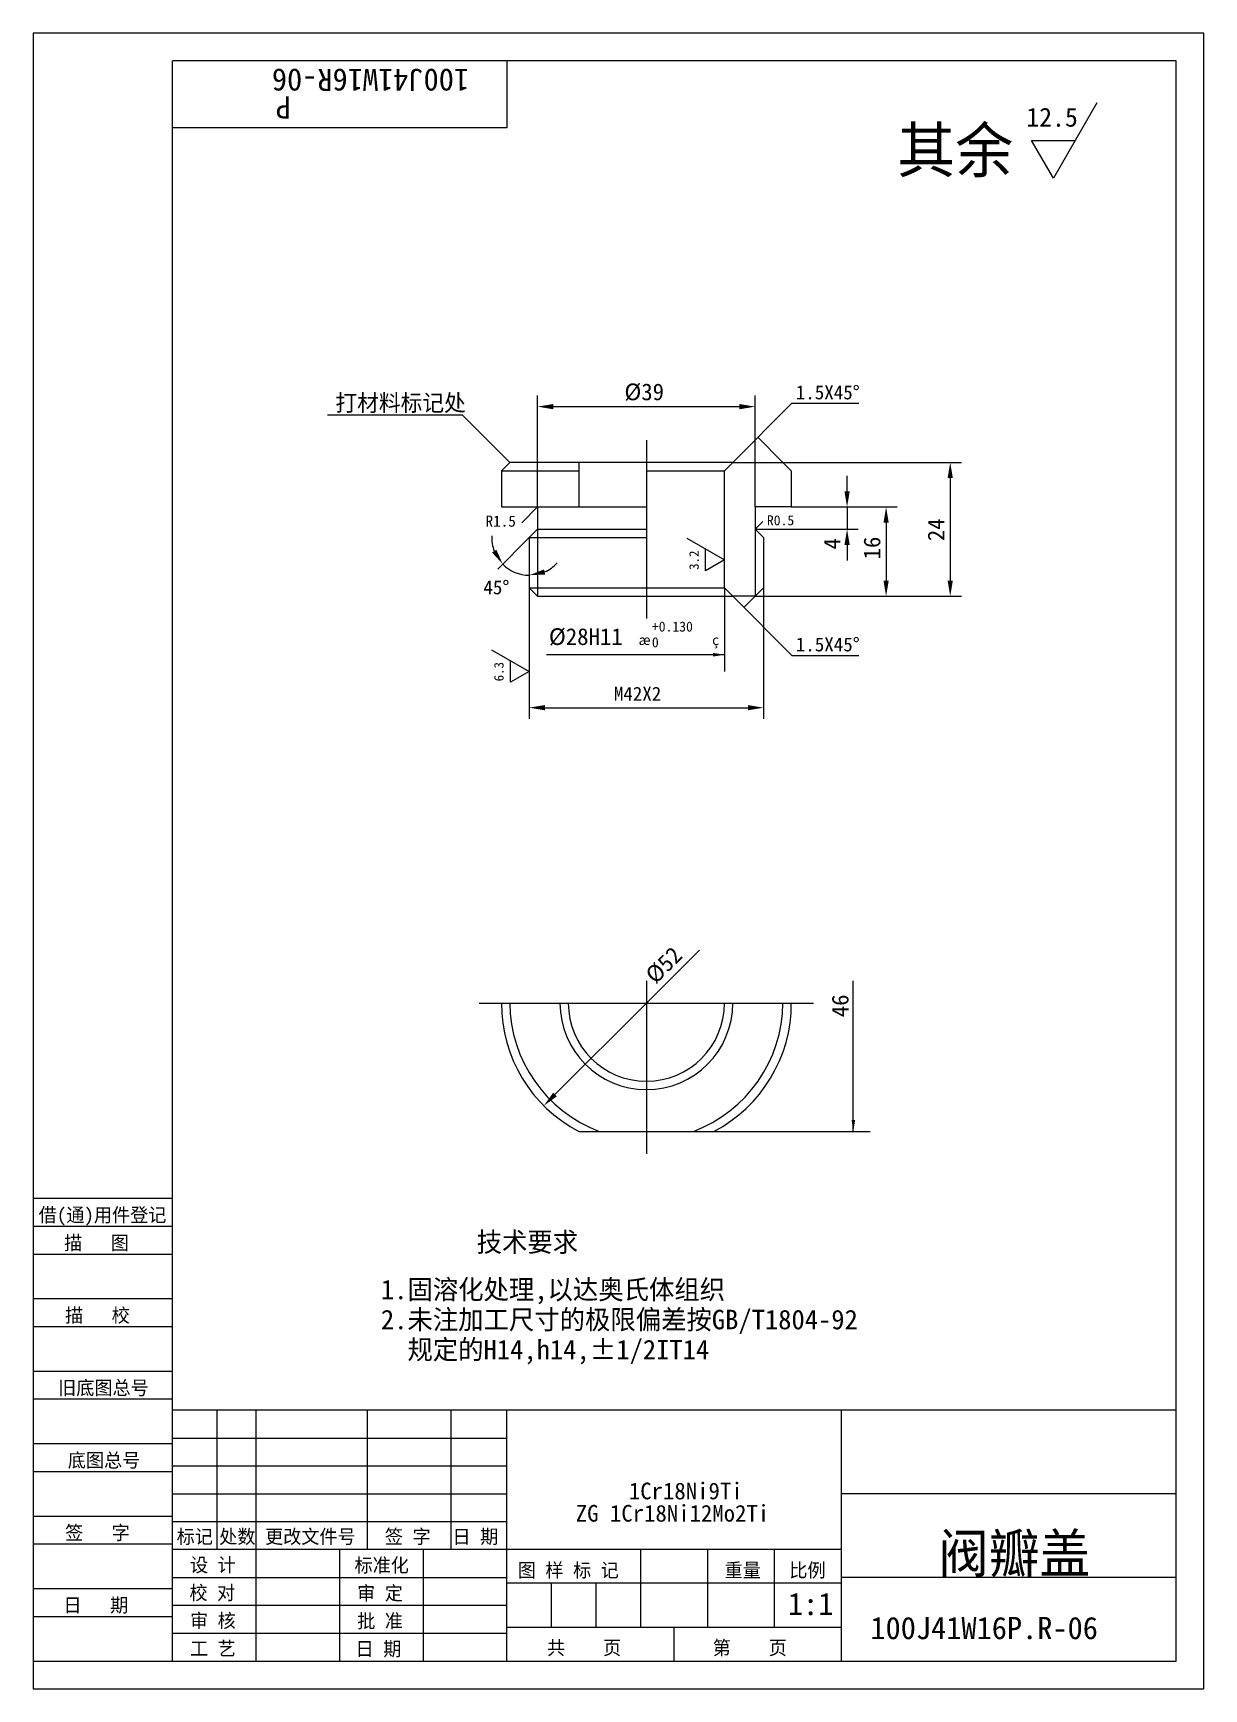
# Model space of a CAD drawing. Header units: metres. Extents: x 0 to 210, y 0 to 297.
import ezdxf

# ---------------------------------------------------------------- set-up
doc = ezdxf.new("R2010")
doc.units = ezdxf.units.M
for name, color, linetype in [('C', 6, 'Continuous'), ('D', 1, 'Continuous'), ('FL', 5, 'Continuous'), ('HA', 5, 'Continuous'), ('T', 7, 'Continuous'), ('TL', 4, 'Continuous')]:
    doc.layers.add(name, color=color, linetype=linetype)

# ---------------------------------------------------------------- blocks, each defined once
blk = doc.blocks.new('TUKUN4')
at = {"layer": 'FL'}
for p, q in [((0, 297), (0, 0)), ((210, 297), (0, 297)), ((210, 0), (210, 297)), ((0, 78), (25, 78)), ((0, 70), (25, 70)), ((0, 65), (25, 65)), ((0, 57), (25, 57)), ((0, 52), (25, 52)), ((33, 25), (33, 50)), ((40, 5), (40, 50)), ((60, 25), (60, 50)), ((75, 25), (75, 50)), ((25, 45), (85, 45)), ((0, 44), (25, 44)), ((0, 39), (25, 39)), ((25, 40), (85, 40)), ((25, 35), (85, 35)), ((0, 31), (25, 31)), ((25, 30), (85, 30)), ((0, 26), (25, 26)), ((70, 5), (70, 25)), ((0, 18), (25, 18)), ((25, 20), (85, 20)), ((25, 15), (85, 15)), ((0, 13), (25, 13)), ((25, 10), (85, 10)), ((0, 0), (210, 0))]:
    blk.add_line(p, q, dxfattribs=at)
at = {"layer": 'TL'}
for p, q in [((25, 5), (25, 292)), ((205, 292), (25, 292)), ((85, 292), (85, 280)), ((205, 5), (205, 292)), ((85, 280), (25, 280)), ((0, 88), (25, 88)), ((0, 83), (25, 83)), ((205, 50), (25, 50)), ((85, 5), (85, 50)), ((145, 5), (145, 50)), ((205, 35), (145, 35)), ((145, 25), (25, 25)), ((55, 5), (55, 25)), ((109, 11), (109, 25)), ((121, 11), (121, 25)), ((133, 11), (133, 25)), ((85, 19), (145, 19)), ((93, 11), (93, 19)), ((101, 11), (101, 19)), ((205, 20), (145, 20)), ((145, 11), (85, 11)), ((115, 5), (115, 11)), ((0, 5), (205, 5))]:
    blk.add_line(p, q, dxfattribs=at)
at = {"layer": 'T'}
for s, p in [('借(通)用件登记', (1, 83.76)), ('描   图', (5.56, 78.76)), ('描   校', (5.74, 65.76)), ('旧底图总号', (4.49, 52.76)), ('底图总号', (6.22, 39.76)), ('签   字', (5.74, 26.76)), ('标记', (25.75, 26.07)), ('处数', (33.38, 26.07)), ('更改文件号', (41.61, 26.07)), ('签 字', (63.1, 26.07)), ('日 期', (75.23, 26.07)), ('设 计', (28.14, 20.99)), ('标准化', (57.65, 20.93)), ('图 样 标 记', (86.95, 20.04)), ('重量', (124.03, 20.04)), ('比例', (135.64, 20.04)), ('校 对', (28.05, 15.99)), ('审 定', (58.13, 15.93)), ('日   期', (5.45, 13.76)), ('审 核', (28.14, 10.99)), ('批 准', (58.13, 10.93)), ('共    页', (92.18, 6.13)), ('第    页', (121.9, 6.13)), ('工 艺', (28.14, 5.99)), ('日 期', (57.84, 5.93))]:
    blk.add_text(s, height=2.5, dxfattribs=at).set_placement(p)

msp = doc.modelspace()

# ---------------------------------------------------------------- linework, layer by layer
at = {"layer": 'C'}
for points in [[(110, 224), (110, 192)], [(110, 127), (110, 96)], [(80, 123), (140, 123)]]:
    msp.add_lwpolyline(points, dxfattribs=at)
at = {"layer": 'D'}
for p, q in [((190.81, 284.52), (183, 271)), ((183, 271), (179.1, 277.76)), ((179.1, 277.76), (186.9, 277.76)), ((90.5, 212), (90.5, 232)), ((129.5, 212), (129.5, 232)), ((93.3, 230), (126.7, 230)), ((57.01, 228.49), (52.83, 228.49)), ((134.5, 220), (166.5, 220)), ((146, 214.8), (146, 217.6)), ((164.5, 217.2), (164.5, 198.8)), ((136, 212), (148, 212)), ((136, 212), (155, 212)), ((146, 212), (146, 208)), ((129.5, 208), (148, 208)), ((153, 209.2), (153, 198.8)), ((117.24, 206.4), (124, 202.5)), ((146, 205.2), (146, 202.4)), ((120.62, 200.55), (120.62, 204.45)), ((124, 202.5), (120.62, 200.55)), ((89, 197.5), (89, 174)), ((131, 197.5), (131, 174)), ((129.5, 196), (166.5, 196)), ((129.5, 196), (155, 196)), ((82.24, 186.4), (89, 182.5)), ((85.62, 180.55), (85.62, 184.45)), ((102, 185.5), (92.06, 185.5)), ((124, 185.5), (102, 185.5)), ((89, 182.5), (85.62, 180.55)), ((91.8, 176), (128.2, 176)), ((147.12, 100), (147.12, 127)), ((93.6, 106.6), (110, 123))]:
    msp.add_line(p, q, dxfattribs=at)
for points in [[(125.5, 220), (136.11, 230.61), (148.11, 230.61)], [(85.5, 220), (77.01, 228.49), (57.01, 228.49)], [(134.5, 220), (130, 224.5)], [(90.5, 212), (87.67, 209.17)], [(129.5, 208), (130.91, 209.41)], [(89, 206.5), (83.34, 200.84)], [(124, 197.5), (124, 182.5)], [(125.5, 196), (136.11, 185.39), (148.11, 185.39)], [(129.5, 196), (127.5, 194)], [(110, 123), (119.52, 132.52)], [(122.12, 100), (150.12, 100)]]:
    msp.add_lwpolyline(points, dxfattribs=at)
for start, end in [(177.02, 201.01), (293.99, 317.98), (225, 270)]:
    msp.add_arc((89, 206.5), 6.74, start, end, dxfattribs=at)
for points in [[(93.3, 230.47), (93.3, 229.53), (90.5, 230)], [(126.7, 230.47), (126.7, 229.53), (129.5, 230)], [(164.03, 217.2), (164.97, 217.2), (164.5, 220)], [(145.53, 214.8), (146.47, 214.8), (146, 212)], [(152.53, 209.2), (153.47, 209.2), (153, 212)], [(145.53, 205.2), (146.47, 205.2), (146, 208)], [(83.1, 204.34), (82.32, 203.83), (84.24, 201.74)], [(91.84, 199.89), (91.64, 200.8), (89, 199.76)], [(152.53, 198.8), (153.47, 198.8), (153, 196)], [(164.03, 198.8), (164.97, 198.8), (164.5, 196)], [(121.94, 185.17), (124, 185.5), (121.94, 185.83)], [(91.8, 176.47), (91.8, 175.53), (89, 176)], [(128.2, 176.47), (128.2, 175.53), (131, 176)], [(93.93, 106.27), (93.27, 106.93), (91.62, 104.62)], [(146.8, 102.06), (147.12, 100), (147.45, 102.06)]]:
    msp.add_solid(points, dxfattribs=at)
at = {"layer": 'HA'}
for points in [[(90.5, 208), (90.5, 196)], [(129.5, 208), (129.5, 196)]]:
    msp.add_lwpolyline(points, dxfattribs=at)
at = {"layer": 'TL'}
for points in [[(125.5, 220), (85.5, 220), (84, 218.5), (84, 212), (90.5, 212), (90.5, 208), (89, 206.5), (89, 197.5), (90.5, 196), (125.5, 196)], [(97.88, 220), (97.88, 212)], [(84, 218.5), (97.88, 218.5)], [(110, 218.5), (124, 218.5)], [(90.5, 212), (110, 212)], [(90.5, 208), (110, 208)], [(89, 206.5), (110, 206.5)], [(89, 197.5), (124, 197.5)]]:
    msp.add_lwpolyline(points, dxfattribs=at)
msp.add_lwpolyline([(125.5, 220), (134.5, 220), (136, 218.5), (136, 212), (129.5, 212), (129.5, 208), (131, 206.5), (131, 197.5), (129.5, 196), (125.5, 196), (124, 197.5), (124, 218.5)], close=True, dxfattribs=at)
for points in [[(84, 123, 0.28), (97.88, 100), (101.56, 100)], [(85.5, 123, 0.31), (101.56, 100), (118.44, 100, 0.31), (134.5, 123, 0.31)], [(94.5, 123, 1), (125.5, 123, 1)], [(96, 123, 1), (124, 123, 1)], [(118.44, 100), (122.12, 100, 0.28), (136, 123, 0.28)]]:
    msp.add_lwpolyline(points, format="xyb", dxfattribs=at)

# ---------------------------------------------------------------- block references
at = {"layer": 'D'}
msp.add_blockref('TUKUN4', (0, 0), dxfattribs=at)

# ---------------------------------------------------------------- texts
for s, height, rotation, p in [('100J41W16R-06', 4, 180, (78.2, 290.59)), ('P', 4, 180, (46.23, 285.66)), ('24', 3, 90, (163.46, 205.87)), ('4', 3, 90, (144.81, 204.38)), ('16', 3, 90, (151.96, 202.6)), ('3.2', 1.7, 90, (119.39, 200.72)), ('6.3', 1.7, 90, (84.39, 180.72)), ('%%C52', 3, 45, (111.64, 126.28)), ('46', 3, 90, (146.26, 120.48))]:
    msp.add_text(s, height=height, rotation=rotation, dxfattribs=at).set_placement(p)
for s, height, p in [('12.5', 3.4, (178.14, 280.22)), ('其余', 8, (155, 272)), ('打材料标记处', 3, (54.22, 229.19)), ('%%c39', 3, (106.06, 231.15)), ('1.5X45%%D', 2.5, (136.81, 231.31)), ('R1.5', 2, (81.15, 208.46)), ('R0.5', 1.8, (131.62, 208.71)), ('45%%d', 2.5, (80.77, 196.34)), ('%%C28H11', 3, (92.52, 187.25)), ('+0.130', 1.8, (110.99, 189.65)), ('%%230', 1.8, (108.59, 187.25)), ('0', 1.8, (110.99, 186.83)), ('%%231', 1.8, (121.79, 187.25)), ('1.5X45%%D', 2.5, (136.81, 186.1)), ('M42X2', 2.5, (104.17, 177.25)), ('    技术要求', 3.5, (70.03, 78.4)), ('1.固溶化处理,以达奥氏体组织', 3.5, (62.38, 69.89)), ('2.未注加工尺寸的极限偏差按GB/T1804-92          ', 3.5, (62.38, 64.5)), ('  规定的H14,h14,%%P1/2IT14', 3.5, (62.38, 59.11)), ('1Cr18Ni9Ti', 3, (106.86, 34)), ('ZG 1Cr18Ni12Mo2Ti', 3, (97.34, 30)), ('阀瓣盖', 7, (162.32, 20.8)), ('1:1', 4, (135.38, 13.23)), ('100J41W16P.R-06', 4, (150.18, 8.92))]:
    msp.add_text(s, height=height, dxfattribs=at).set_placement(p)

doc.saveas('drawing.dxf')
